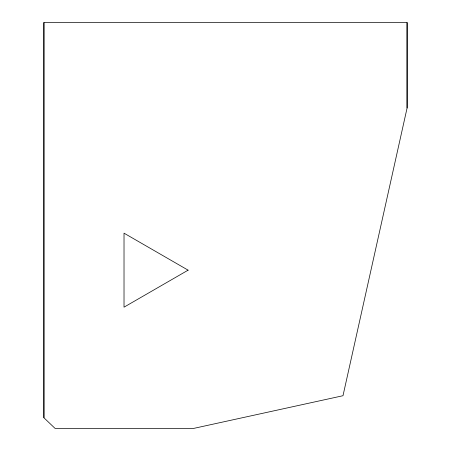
<?xml version="1.0" encoding="UTF-8"?>
<svg xmlns="http://www.w3.org/2000/svg" width="451" height="451" viewBox="0 0 451 451"><rect width="100%" height="100%" fill="white"/><g stroke="black" fill="none" stroke-linecap="round" stroke-linejoin="round"><path stroke-width="0.68" d="M43.91 417.767L43.91 22.55L407.09 22.55L407.09 108.003L342.997 395.719L193.456 428.45L55.112 428.45L43.91 417.767L43.91 22.55M407.09 108.003L407.09 22.55M188.106 270.166L124.019 307.17L124.019 233.167L188.106 270.166"/></g></svg>
